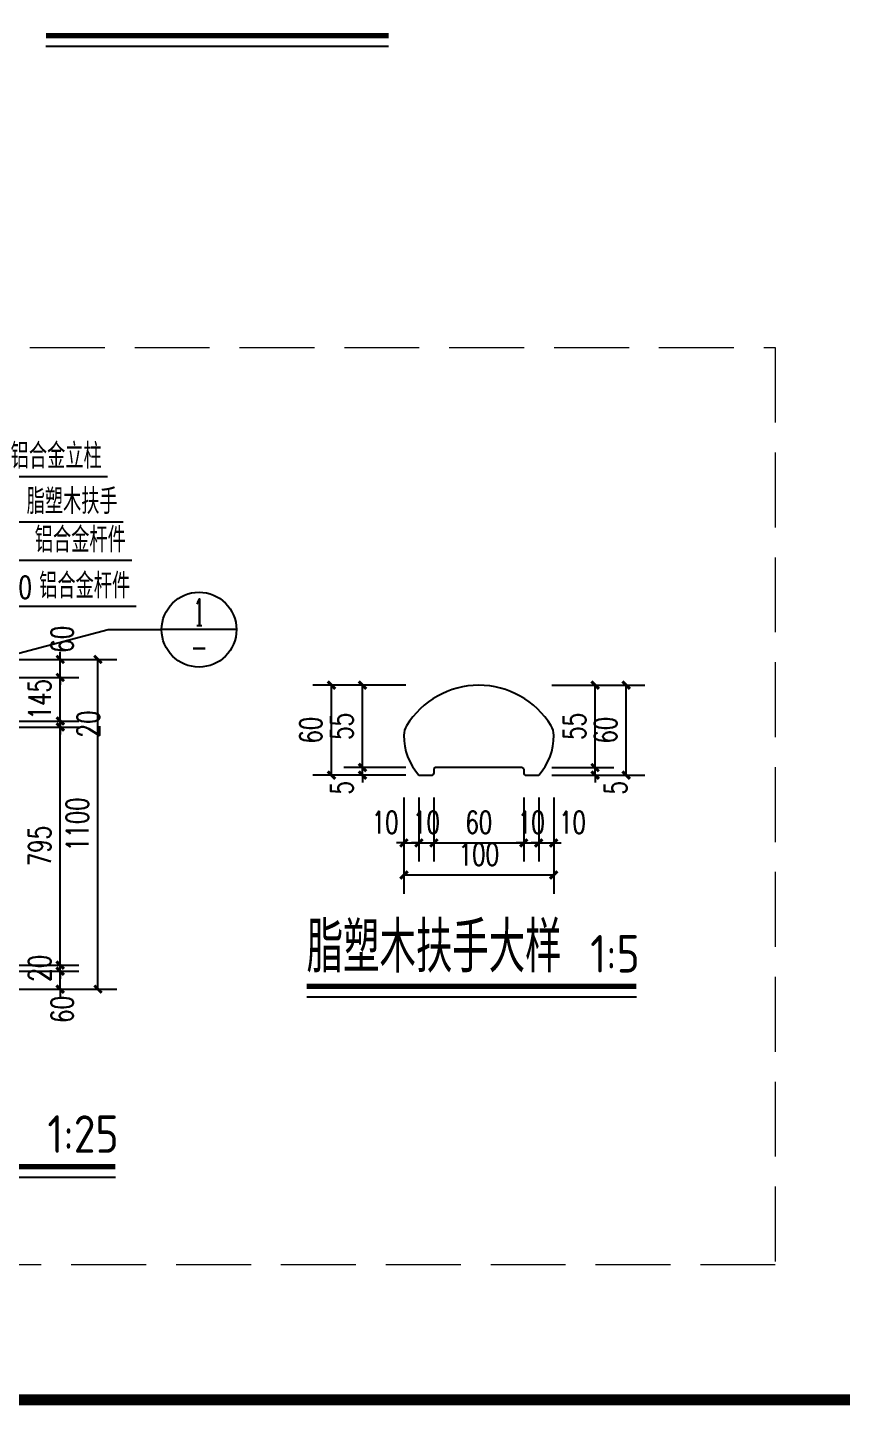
# Model space of a CAD drawing. Extents: x 396092 to 455492, y 17293 to 132793.
# Drawn here: x 401194 to 406628, y 28256 to 37453 of the extents above; entities that cross this region are included whole.
import ezdxf
from ezdxf.enums import TextEntityAlignment as Align

# ---------------------------------------------------------------- set-up
doc = ezdxf.new("R2010")
doc.units = 0
doc.header["$LTSCALE"] = 1000
doc.header["$MEASUREMENT"] = 0
doc.linetypes.add('DASH', pattern=[0.35, 0.25, -0.1])
doc.layers.add('8', color=8, linetype='Continuous', lineweight=9)
for name, color, linetype in [('DIM_IDEN', 3, 'Continuous'), ('DIM_LEAD', 3, 'Continuous'), ('DIM_SYMB', 3, 'Continuous'), ('PUB_DIM', 3, 'Continuous'), ('PUB_TEXT', 7, 'Continuous')]:
    doc.layers.add(name, color=color, linetype=linetype)
doc.styles.add('_TCH_DIM', font='SIMPLEX', dxfattribs={"bigfont": 'GBCBIG'})
doc.styles.add('_TCH_DIM_T3', font='SIMPLEX', dxfattribs={"width": 0.705882, "bigfont": 'GBCBIG'})
doc.styles.add('_TCH_LABEL', font='COMPLEX', dxfattribs={"bigfont": 'GBCBIG'})
doc.styles.get("Standard").update_dxf_attribs({"font": 'gbenor.shx', "bigfont": 'gbcbig.shx'})
doc.dimstyles.new('_TCH_ARCH&&25', dxfattribs={"dimtxt": 74.375, "dimasz": 25, "dimexe": 62.5, "dimexo": 75, "dimgap": 31.5625, "dimtad": 1, "dimdec": 0, "dimzin": 0, "dimdsep": 46, "dimtxsty": '_TCH_DIM_T3', "dimblk": 'ARCHTICK', "dimcen": 0.09, "dimclrt": 7, "dimazin": 2, "dimtfac": 1, "dimtdec": 0, "dimtix": 1, "dimtmove": 2, "dimatfit": 3, "dimfxl": 25, "dimtolj": 1, "dimtzin": 0, "dimarcsym": 0})
doc.dimstyles.new('_TCH_ARCH&&5', dxfattribs={"dimtxt": 14.875, "dimasz": 5, "dimexe": 12.5, "dimexo": 15, "dimgap": 6.3125, "dimtad": 1, "dimdec": 0, "dimzin": 0, "dimdsep": 46, "dimtxsty": '_TCH_DIM_T3', "dimblk": 'ARCHTICK', "dimcen": 0.09, "dimclrt": 7, "dimazin": 2, "dimtfac": 1, "dimtdec": 0, "dimtix": 1, "dimtmove": 2, "dimatfit": 3, "dimfxl": 5, "dimtolj": 1, "dimtzin": 0, "dimarcsym": 0})

# ---------------------------------------------------------------- blocks, each defined once
blk = doc.blocks.new('A$C8d334926')
at = {"const_width": 75}
blk.add_lwpolyline([(-46162, 31573), (-88962, 31573), (-88962, 11573), (-46162, 11573)], close=True, dxfattribs=at)
blk = doc.blocks.new('_ArchTick')
at = {"color": 0, "linetype": 'ByBlock', "const_width": 0.4}
blk.add_lwpolyline([(-0.5, -0.5), (0.5, 0.5)], dxfattribs=at)
blk = doc.blocks.new('*D428')
at = {"layer": 'Defpoints', "color": 0, "transparency": 16777216}
for p in [(-530.15, 145.74), (-520.15, 145.74), (-520.15, 100.46)]:
    blk.add_point(p, dxfattribs=at)
at = {"layer": 'PUB_DIM', "color": 0, "lineweight": -2, "transparency": 16777216}
for p, q in [((-530.15, 130.74), (-530.15, 87.96)), ((-520.15, 130.74), (-520.15, 87.96)), ((-530.15, 100.46), (-535.15, 100.46)), ((-530.15, 100.46), (-520.15, 100.46)), ((-520.15, 100.46), (-515.15, 100.46))]:
    blk.add_line(p, q, dxfattribs=at)
at = {"layer": 'PUB_DIM', "color": 0, "lineweight": -2, "transparency": 16777216, "xscale": 5, "yscale": 5, "zscale": 5}
blk.add_blockref('_ArchTick', (-530.15, 100.46), dxfattribs=at)
at = {"layer": 'PUB_DIM', "color": 0, "lineweight": -2, "transparency": 16777216, "xscale": 5, "yscale": 5, "zscale": 5, "rotation": 180}
blk.add_blockref('_ArchTick', (-520.15, 100.46), dxfattribs=at)
at = {"layer": 'PUB_DIM', "color": 7, "transparency": 16777216, "insert": (-542.65, 114.21), "char_height": 14.875, "attachment_point": 5, "style": '_TCH_DIM_T3'}
blk.add_mtext('\\A1;10', dxfattribs=at)
blk = doc.blocks.new('*D429')
at = {"layer": 'Defpoints', "color": 0, "transparency": 16777216}
for p in [(-520.15, 145.74), (-510.15, 145.74), (-510.15, 100.46)]:
    blk.add_point(p, dxfattribs=at)
at = {"layer": 'PUB_DIM', "color": 0, "lineweight": -2, "transparency": 16777216}
for p, q in [((-520.15, 130.74), (-520.15, 87.96)), ((-510.15, 130.74), (-510.15, 87.96)), ((-520.15, 100.46), (-525.15, 100.46)), ((-520.15, 100.46), (-510.15, 100.46)), ((-510.15, 100.46), (-505.15, 100.46))]:
    blk.add_line(p, q, dxfattribs=at)
at = {"layer": 'PUB_DIM', "color": 0, "lineweight": -2, "transparency": 16777216, "xscale": 5, "yscale": 5, "zscale": 5}
blk.add_blockref('_ArchTick', (-520.15, 100.46), dxfattribs=at)
at = {"layer": 'PUB_DIM', "color": 0, "lineweight": -2, "transparency": 16777216, "xscale": 5, "yscale": 5, "zscale": 5, "rotation": 180}
blk.add_blockref('_ArchTick', (-510.15, 100.46), dxfattribs=at)
at = {"layer": 'PUB_DIM', "color": 7, "transparency": 16777216, "insert": (-515.15, 114.21), "char_height": 14.875, "attachment_point": 5, "style": '_TCH_DIM_T3'}
blk.add_mtext('\\A1;10', dxfattribs=at)
blk = doc.blocks.new('*D430')
at = {"layer": 'Defpoints', "color": 0, "transparency": 16777216}
for p in [(-510.15, 145.74), (-450.15, 145.74), (-450.15, 100.46)]:
    blk.add_point(p, dxfattribs=at)
at = {"layer": 'PUB_DIM', "color": 0, "lineweight": -2, "transparency": 16777216}
for p, q in [((-510.15, 130.74), (-510.15, 87.96)), ((-450.15, 130.74), (-450.15, 87.96)), ((-510.15, 100.46), (-450.15, 100.46))]:
    blk.add_line(p, q, dxfattribs=at)
at = {"layer": 'PUB_DIM', "color": 0, "lineweight": -2, "transparency": 16777216, "xscale": 5, "yscale": 5, "zscale": 5, "rotation": 180}
blk.add_blockref('_ArchTick', (-510.15, 100.46), dxfattribs=at)
at = {"layer": 'PUB_DIM', "color": 0, "lineweight": -2, "transparency": 16777216, "xscale": 5, "yscale": 5, "zscale": 5}
blk.add_blockref('_ArchTick', (-450.15, 100.46), dxfattribs=at)
at = {"layer": 'PUB_DIM', "color": 7, "transparency": 16777216, "insert": (-480.15, 114.21), "char_height": 14.875, "attachment_point": 5, "style": '_TCH_DIM_T3'}
blk.add_mtext('\\A1;60', dxfattribs=at)
blk = doc.blocks.new('*D431')
at = {"layer": 'Defpoints', "color": 0, "transparency": 16777216}
for p in [(-450.15, 145.74), (-440.15, 145.74), (-440.15, 100.46)]:
    blk.add_point(p, dxfattribs=at)
at = {"layer": 'PUB_DIM', "color": 0, "lineweight": -2, "transparency": 16777216}
for p, q in [((-450.15, 130.74), (-450.15, 87.96)), ((-440.15, 130.74), (-440.15, 87.96)), ((-450.15, 100.46), (-455.15, 100.46)), ((-450.15, 100.46), (-440.15, 100.46)), ((-440.15, 100.46), (-435.15, 100.46))]:
    blk.add_line(p, q, dxfattribs=at)
at = {"layer": 'PUB_DIM', "color": 0, "lineweight": -2, "transparency": 16777216, "xscale": 5, "yscale": 5, "zscale": 5}
blk.add_blockref('_ArchTick', (-450.15, 100.46), dxfattribs=at)
at = {"layer": 'PUB_DIM', "color": 0, "lineweight": -2, "transparency": 16777216, "xscale": 5, "yscale": 5, "zscale": 5, "rotation": 180}
blk.add_blockref('_ArchTick', (-440.15, 100.46), dxfattribs=at)
at = {"layer": 'PUB_DIM', "color": 7, "transparency": 16777216, "insert": (-445.15, 114.21), "char_height": 14.875, "attachment_point": 5, "style": '_TCH_DIM_T3'}
blk.add_mtext('\\A1;10', dxfattribs=at)
blk = doc.blocks.new('*D432')
at = {"layer": 'Defpoints', "color": 0, "transparency": 16777216}
for p in [(-440.15, 145.74), (-430.15, 145.74), (-430.15, 100.46)]:
    blk.add_point(p, dxfattribs=at)
at = {"layer": 'PUB_DIM', "color": 0, "lineweight": -2, "transparency": 16777216}
for p, q in [((-440.15, 130.74), (-440.15, 87.96)), ((-430.15, 130.74), (-430.15, 87.96)), ((-440.15, 100.46), (-445.15, 100.46)), ((-440.15, 100.46), (-430.15, 100.46)), ((-430.15, 100.46), (-425.15, 100.46))]:
    blk.add_line(p, q, dxfattribs=at)
at = {"layer": 'PUB_DIM', "color": 0, "lineweight": -2, "transparency": 16777216, "xscale": 5, "yscale": 5, "zscale": 5}
blk.add_blockref('_ArchTick', (-440.15, 100.46), dxfattribs=at)
at = {"layer": 'PUB_DIM', "color": 0, "lineweight": -2, "transparency": 16777216, "xscale": 5, "yscale": 5, "zscale": 5, "rotation": 180}
blk.add_blockref('_ArchTick', (-430.15, 100.46), dxfattribs=at)
at = {"layer": 'PUB_DIM', "color": 7, "transparency": 16777216, "insert": (-417.65, 114.21), "char_height": 14.875, "attachment_point": 5, "style": '_TCH_DIM_T3'}
blk.add_mtext('\\A1;10', dxfattribs=at)
blk = doc.blocks.new('*D433')
at = {"layer": 'Defpoints', "color": 0, "transparency": 16777216}
for p in [(-530.15, 124.35), (-430.15, 124.35), (-430.15, 79.07)]:
    blk.add_point(p, dxfattribs=at)
at = {"layer": 'PUB_DIM', "color": 0, "lineweight": -2, "transparency": 16777216}
for p, q in [((-530.15, 109.35), (-530.15, 66.57)), ((-430.15, 109.35), (-430.15, 66.57)), ((-530.15, 79.07), (-430.15, 79.07))]:
    blk.add_line(p, q, dxfattribs=at)
at = {"layer": 'PUB_DIM', "color": 0, "lineweight": -2, "transparency": 16777216, "xscale": 5, "yscale": 5, "zscale": 5, "rotation": 180}
blk.add_blockref('_ArchTick', (-530.15, 79.07), dxfattribs=at)
at = {"layer": 'PUB_DIM', "color": 0, "lineweight": -2, "transparency": 16777216, "xscale": 5, "yscale": 5, "zscale": 5}
blk.add_blockref('_ArchTick', (-430.15, 79.07), dxfattribs=at)
at = {"layer": 'PUB_DIM', "color": 7, "transparency": 16777216, "insert": (-480.15, 92.82), "char_height": 14.875, "attachment_point": 5, "style": '_TCH_DIM_T3'}
blk.add_mtext('\\A1;100', dxfattribs=at)
blk = doc.blocks.new('*D434')
at = {"layer": 'Defpoints', "color": 0, "transparency": 16777216}
for p in [(-557.81, 150.74), (-513.84, 150.74), (-513.84, 145.74)]:
    blk.add_point(p, dxfattribs=at)
at = {"layer": 'PUB_DIM', "color": 0, "lineweight": -2, "transparency": 16777216}
for p, q in [((-528.84, 150.74), (-570.31, 150.74)), ((-557.81, 150.74), (-557.81, 155.74)), ((-557.81, 145.74), (-557.81, 150.74)), ((-528.84, 145.74), (-570.31, 145.74)), ((-557.81, 145.74), (-557.81, 140.74))]:
    blk.add_line(p, q, dxfattribs=at)
at = {"layer": 'PUB_DIM', "color": 0, "lineweight": -2, "transparency": 16777216, "xscale": 5, "yscale": 5, "zscale": 5}
for p, rotation in [((-557.81, 150.74), 270), ((-557.81, 145.74), 90)]:
    blk.add_blockref('_ArchTick', p, dxfattribs=dict(at, rotation=rotation))
at = {"layer": 'PUB_DIM', "color": 7, "transparency": 16777216, "insert": (-571.56, 137.24), "char_height": 14.875, "attachment_point": 5, "rotation": 90, "style": '_TCH_DIM_T3'}
blk.add_mtext('\\A1;5', dxfattribs=at)
blk = doc.blocks.new('*D435')
at = {"layer": 'Defpoints', "color": 0, "transparency": 16777216}
for p in [(-557.81, 205.74), (-513.84, 205.74), (-513.84, 150.74)]:
    blk.add_point(p, dxfattribs=at)
at = {"layer": 'PUB_DIM', "color": 0, "lineweight": -2, "transparency": 16777216}
for p, q in [((-528.84, 205.74), (-570.31, 205.74)), ((-557.81, 150.74), (-557.81, 205.74)), ((-528.84, 150.74), (-570.31, 150.74))]:
    blk.add_line(p, q, dxfattribs=at)
at = {"layer": 'PUB_DIM', "color": 0, "lineweight": -2, "transparency": 16777216, "xscale": 5, "yscale": 5, "zscale": 5}
for p, rotation in [((-557.81, 205.74), 90), ((-557.81, 150.74), 270)]:
    blk.add_blockref('_ArchTick', p, dxfattribs=dict(at, rotation=rotation))
at = {"layer": 'PUB_DIM', "color": 7, "transparency": 16777216, "insert": (-571.56, 178.24), "char_height": 14.875, "attachment_point": 5, "rotation": 90, "style": '_TCH_DIM_T3'}
blk.add_mtext('\\A1;55', dxfattribs=at)
blk = doc.blocks.new('*D436')
at = {"layer": 'Defpoints', "color": 0, "transparency": 16777216}
for p in [(-578.54, 205.74), (-534.58, 205.74), (-534.58, 145.74)]:
    blk.add_point(p, dxfattribs=at)
at = {"layer": 'PUB_DIM', "color": 0, "lineweight": -2, "transparency": 16777216}
for p, q in [((-549.58, 205.74), (-591.04, 205.74)), ((-578.54, 145.74), (-578.54, 205.74)), ((-549.58, 145.74), (-591.04, 145.74))]:
    blk.add_line(p, q, dxfattribs=at)
at = {"layer": 'PUB_DIM', "color": 0, "lineweight": -2, "transparency": 16777216, "xscale": 5, "yscale": 5, "zscale": 5}
for p, rotation in [((-578.54, 205.74), 90), ((-578.54, 145.74), 270)]:
    blk.add_blockref('_ArchTick', p, dxfattribs=dict(at, rotation=rotation))
at = {"layer": 'PUB_DIM', "color": 7, "transparency": 16777216, "insert": (-592.29, 175.74), "char_height": 14.875, "attachment_point": 5, "rotation": 90, "style": '_TCH_DIM_T3'}
blk.add_mtext('\\A1;60', dxfattribs=at)
blk = doc.blocks.new('*D437')
at = {"layer": 'Defpoints', "color": 0, "transparency": 16777216}
for p in [(-446.46, 150.74), (-402.5, 150.74), (-446.46, 145.74)]:
    blk.add_point(p, dxfattribs=at)
at = {"layer": 'PUB_DIM', "color": 0, "lineweight": -2, "transparency": 16777216}
for p, q in [((-431.46, 150.74), (-390, 150.74)), ((-402.5, 150.74), (-402.5, 155.74)), ((-402.5, 145.74), (-402.5, 150.74)), ((-431.46, 145.74), (-390, 145.74)), ((-402.5, 145.74), (-402.5, 140.74))]:
    blk.add_line(p, q, dxfattribs=at)
at = {"layer": 'PUB_DIM', "color": 0, "lineweight": -2, "transparency": 16777216, "xscale": 5, "yscale": 5, "zscale": 5}
for p, rotation in [((-402.5, 150.74), 270), ((-402.5, 145.74), 90)]:
    blk.add_blockref('_ArchTick', p, dxfattribs=dict(at, rotation=rotation))
at = {"layer": 'PUB_DIM', "color": 7, "transparency": 16777216, "insert": (-388.75, 137.24), "char_height": 14.875, "attachment_point": 5, "rotation": 90, "style": '_TCH_DIM_T3'}
blk.add_mtext('\\A1;5', dxfattribs=at)
blk = doc.blocks.new('*D438')
at = {"layer": 'Defpoints', "color": 0, "transparency": 16777216}
for p in [(-446.46, 205.74), (-402.5, 205.74), (-446.46, 150.74)]:
    blk.add_point(p, dxfattribs=at)
at = {"layer": 'PUB_DIM', "color": 0, "lineweight": -2, "transparency": 16777216}
for p, q in [((-431.46, 205.74), (-390, 205.74)), ((-402.5, 150.74), (-402.5, 205.74)), ((-431.46, 150.74), (-390, 150.74))]:
    blk.add_line(p, q, dxfattribs=at)
at = {"layer": 'PUB_DIM', "color": 0, "lineweight": -2, "transparency": 16777216, "xscale": 5, "yscale": 5, "zscale": 5}
for p, rotation in [((-402.5, 205.74), 90), ((-402.5, 150.74), 270)]:
    blk.add_blockref('_ArchTick', p, dxfattribs=dict(at, rotation=rotation))
at = {"layer": 'PUB_DIM', "color": 7, "transparency": 16777216, "insert": (-416.25, 178.24), "char_height": 14.875, "attachment_point": 5, "rotation": 90, "style": '_TCH_DIM_T3'}
blk.add_mtext('\\A1;55', dxfattribs=at)
blk = doc.blocks.new('*D439')
at = {"layer": 'Defpoints', "color": 0, "transparency": 16777216}
for p in [(-425.73, 205.74), (-381.76, 205.74), (-425.73, 145.74)]:
    blk.add_point(p, dxfattribs=at)
at = {"layer": 'PUB_DIM', "color": 0, "lineweight": -2, "transparency": 16777216}
for p, q in [((-410.73, 205.74), (-369.26, 205.74)), ((-381.76, 145.74), (-381.76, 205.74)), ((-410.73, 145.74), (-369.26, 145.74))]:
    blk.add_line(p, q, dxfattribs=at)
at = {"layer": 'PUB_DIM', "color": 0, "lineweight": -2, "transparency": 16777216, "xscale": 5, "yscale": 5, "zscale": 5}
for p, rotation in [((-381.76, 205.74), 90), ((-381.76, 145.74), 270)]:
    blk.add_blockref('_ArchTick', p, dxfattribs=dict(at, rotation=rotation))
at = {"layer": 'PUB_DIM', "color": 7, "transparency": 16777216, "insert": (-395.51, 175.74), "char_height": 14.875, "attachment_point": 5, "rotation": 90, "style": '_TCH_DIM_T3'}
blk.add_mtext('\\A1;60', dxfattribs=at)
blk = doc.blocks.new('*D447')
at = {"layer": 'Defpoints', "color": 0, "transparency": 16777216}
for p in [(2120.2, 4203.4), (2384.4, 4203.4), (2120.2, 4143.4)]:
    blk.add_point(p, dxfattribs=at)
at = {"layer": 'PUB_DIM', "color": 0, "lineweight": -2, "transparency": 16777216}
for p, q in [((2195.2, 4203.4), (2446.9, 4203.4)), ((2384.4, 4203.4), (2384.4, 4228.4)), ((2384.4, 4143.4), (2384.4, 4203.4)), ((2195.2, 4143.4), (2446.9, 4143.4)), ((2384.4, 4143.4), (2384.4, 4118.4))]:
    blk.add_line(p, q, dxfattribs=at)
at = {"layer": 'PUB_DIM', "color": 0, "lineweight": -2, "transparency": 16777216, "xscale": 25, "yscale": 25, "zscale": 25}
for p, rotation in [((2384.4, 4203.4), 270), ((2384.4, 4143.4), 90)]:
    blk.add_blockref('_ArchTick', p, dxfattribs=dict(at, rotation=rotation))
at = {"layer": 'PUB_DIM', "color": 7, "transparency": 16777216, "insert": (2390.7, 4270.9), "char_height": 74.38, "attachment_point": 5, "rotation": 90, "style": '_TCH_DIM_T3'}
blk.add_mtext('\\A1;60', dxfattribs=at)
blk = doc.blocks.new('*D448')
at = {"layer": 'Defpoints', "color": 0, "transparency": 16777216}
for p in [(2120.2, 4143.4), (2384.4, 4143.4), (2120.2, 3998)]:
    blk.add_point(p, dxfattribs=at)
at = {"layer": 'PUB_DIM', "color": 0, "lineweight": -2, "transparency": 16777216}
for p, q in [((2195.2, 4143.4), (2446.9, 4143.4)), ((2384.4, 4143.4), (2384.4, 4168.4)), ((2384.4, 3998), (2384.4, 4143.4)), ((2195.2, 3998), (2446.9, 3998)), ((2384.4, 3998), (2384.4, 3973))]:
    blk.add_line(p, q, dxfattribs=at)
at = {"layer": 'PUB_DIM', "color": 0, "lineweight": -2, "transparency": 16777216, "xscale": 25, "yscale": 25, "zscale": 25}
for p, rotation in [((2384.4, 4143.4), 270), ((2384.4, 3998), 90)]:
    blk.add_blockref('_ArchTick', p, dxfattribs=dict(at, rotation=rotation))
at = {"layer": 'PUB_DIM', "color": 7, "transparency": 16777216, "insert": (2315.7, 4070.7), "char_height": 74.38, "attachment_point": 5, "rotation": 90, "style": '_TCH_DIM_T3'}
blk.add_mtext('\\A1;145', dxfattribs=at)
blk = doc.blocks.new('*D449')
at = {"layer": 'Defpoints', "color": 0, "transparency": 16777216}
for p in [(2120.2, 3998), (2120.2, 3978), (2384.4, 3998)]:
    blk.add_point(p, dxfattribs=at)
at = {"layer": 'PUB_DIM', "color": 0, "lineweight": -2, "transparency": 16777216}
for p, q in [((2384.4, 3998), (2384.4, 4023)), ((2195.2, 3998), (2446.9, 3998)), ((2195.2, 3978), (2446.9, 3978)), ((2384.4, 3978), (2384.4, 3998)), ((2384.4, 3978), (2384.4, 3953))]:
    blk.add_line(p, q, dxfattribs=at)
at = {"layer": 'PUB_DIM', "color": 0, "lineweight": -2, "transparency": 16777216, "xscale": 25, "yscale": 25, "zscale": 25}
for p, rotation in [((2384.4, 3998), 270), ((2384.4, 3978), 90)]:
    blk.add_blockref('_ArchTick', p, dxfattribs=dict(at, rotation=rotation))
at = {"layer": 'PUB_DIM', "color": 7, "transparency": 16777216, "insert": (2478.2, 3988), "char_height": 74.38, "attachment_point": 5, "rotation": 90, "style": '_TCH_DIM_T3'}
blk.add_mtext('\\A1;20', dxfattribs=at)
blk = doc.blocks.new('*D450')
at = {"layer": 'Defpoints', "color": 0, "transparency": 16777216}
for p in [(2120.2, 3978), (2384.4, 3978), (2120.2, 3183)]:
    blk.add_point(p, dxfattribs=at)
at = {"layer": 'PUB_DIM', "color": 0, "lineweight": -2, "transparency": 16777216}
for p, q in [((2195.2, 3978), (2446.9, 3978)), ((2384.4, 3183), (2384.4, 3978)), ((2195.2, 3183), (2446.9, 3183))]:
    blk.add_line(p, q, dxfattribs=at)
at = {"layer": 'PUB_DIM', "color": 0, "lineweight": -2, "transparency": 16777216, "xscale": 25, "yscale": 25, "zscale": 25}
for p, rotation in [((2384.4, 3978), 90), ((2384.4, 3183), 270)]:
    blk.add_blockref('_ArchTick', p, dxfattribs=dict(at, rotation=rotation))
at = {"layer": 'PUB_DIM', "color": 7, "transparency": 16777216, "insert": (2315.7, 3580.5), "char_height": 74.38, "attachment_point": 5, "rotation": 90, "style": '_TCH_DIM_T3'}
blk.add_mtext('\\A1;795', dxfattribs=at)
blk = doc.blocks.new('*D451')
at = {"layer": 'Defpoints', "color": 0, "transparency": 16777216}
for p in [(2120.2, 3183), (2384.4, 3183), (2120.2, 3163)]:
    blk.add_point(p, dxfattribs=at)
at = {"layer": 'PUB_DIM', "color": 0, "lineweight": -2, "transparency": 16777216}
for p, q in [((2195.2, 3183), (2446.9, 3183)), ((2384.4, 3183), (2384.4, 3208)), ((2384.4, 3163), (2384.4, 3183)), ((2195.2, 3163), (2446.9, 3163)), ((2384.4, 3163), (2384.4, 3138))]:
    blk.add_line(p, q, dxfattribs=at)
at = {"layer": 'PUB_DIM', "color": 0, "lineweight": -2, "transparency": 16777216, "xscale": 25, "yscale": 25, "zscale": 25}
for p, rotation in [((2384.4, 3183), 270), ((2384.4, 3163), 90)]:
    blk.add_blockref('_ArchTick', p, dxfattribs=dict(at, rotation=rotation))
at = {"layer": 'PUB_DIM', "color": 7, "transparency": 16777216, "insert": (2315.7, 3173), "char_height": 74.38, "attachment_point": 5, "rotation": 90, "style": '_TCH_DIM_T3'}
blk.add_mtext('\\A1;20', dxfattribs=at)
blk = doc.blocks.new('*D452')
at = {"layer": 'Defpoints', "color": 0, "transparency": 16777216}
for p in [(2120.2, 3163), (2384.4, 3163), (2120.2, 3103)]:
    blk.add_point(p, dxfattribs=at)
at = {"layer": 'PUB_DIM', "color": 0, "lineweight": -2, "transparency": 16777216}
for p, q in [((2384.4, 3163), (2384.4, 3188)), ((2195.2, 3163), (2446.9, 3163)), ((2384.4, 3103), (2384.4, 3163)), ((2195.2, 3103), (2446.9, 3103)), ((2384.4, 3103), (2384.4, 3078))]:
    blk.add_line(p, q, dxfattribs=at)
at = {"layer": 'PUB_DIM', "color": 0, "lineweight": -2, "transparency": 16777216, "xscale": 25, "yscale": 25, "zscale": 25}
for p, rotation in [((2384.4, 3163), 270), ((2384.4, 3103), 90)]:
    blk.add_blockref('_ArchTick', p, dxfattribs=dict(at, rotation=rotation))
at = {"layer": 'PUB_DIM', "color": 7, "transparency": 16777216, "insert": (2390.7, 3035.5), "char_height": 74.38, "attachment_point": 5, "rotation": 90, "style": '_TCH_DIM_T3'}
blk.add_mtext('\\A1;60', dxfattribs=at)
blk = doc.blocks.new('*D453')
at = {"layer": 'Defpoints', "color": 0, "transparency": 16777216}
for p in [(2246.1, 4203.4), (2510.3, 4203.4), (2246.1, 3103)]:
    blk.add_point(p, dxfattribs=at)
at = {"layer": 'PUB_DIM', "color": 0, "lineweight": -2, "transparency": 16777216}
for p, q in [((2321.1, 4203.4), (2572.8, 4203.4)), ((2510.3, 3103), (2510.3, 4203.4)), ((2321.1, 3103), (2572.8, 3103))]:
    blk.add_line(p, q, dxfattribs=at)
at = {"layer": 'PUB_DIM', "color": 0, "lineweight": -2, "transparency": 16777216, "xscale": 25, "yscale": 25, "zscale": 25}
for p, rotation in [((2510.3, 4203.4), 90), ((2510.3, 3103), 270)]:
    blk.add_blockref('_ArchTick', p, dxfattribs=dict(at, rotation=rotation))
at = {"layer": 'PUB_DIM', "color": 7, "transparency": 16777216, "insert": (2441.6, 3653.2), "char_height": 74.38, "attachment_point": 5, "rotation": 90, "style": '_TCH_DIM_T3'}
blk.add_mtext('\\A1;1100', dxfattribs=at)
blk = doc.blocks.new('A$Cfc22d3cd')
for p, q in [((-450.15, 149.74), (-450.15, 146.74)), ((-520.15, 145.74), (-511.15, 145.74)), ((-449.15, 145.74), (-440.15, 145.74))]:
    blk.add_line(p, q)
blk.add_lwpolyline([(-451.15, 150.74), (-509.15, 150.74, 0.414214), (-510.15, 149.74), (-510.15, 146.74)], format="xyb")
for centre, radius, start, end in [((-479.79, 148.47), 57.27, 90.35981, 148.13162), ((-480.51, 148.47), 57.27, 31.86838, 89.64019), ((-516.8, 172.14), 13.35, 150.5413, 179.19745), ((-443.5, 172.14), 13.35, 0.80255, 29.4587), ((-491.53, 171.68), 38.63, 179.03395, 222.18569), ((-468.77, 171.68), 38.63, 317.81431, 0.96605), ((-451.15, 149.74), 1, 0, 90), ((-511.15, 146.74), 1, 270, 0), ((-449.15, 146.74), 1, 180, 270)]:
    blk.add_arc(centre, radius, start, end)
at = {"layer": 'DIM_SYMB', "const_width": 3.5}
blk.add_lwpolyline([(-595.08, 4.74), (-374.92, 4.74)], dxfattribs=at)
at = {"layer": 'DIM_SYMB'}
blk.add_lwpolyline([(-595.08, -2.26), (-374.92, -2.26)], dxfattribs=at)
at = {"layer": 'PUB_TEXT'}
for s, height, p in [('脂塑木扶手大样', 33.759, (-595.08, 13.97)), ('1:5', 25, (-405.79, 13.97))]:
    blk.add_text(s, height=height, dxfattribs=at).set_placement(p)
at = {"layer": 'PUB_DIM'}
for p1, p2, distance, picture, middle in [((-534.58, 145.74), (-534.58, 205.74), 43.97, '*D436', (-592.29, 175.74)), ((-513.84, 150.74), (-513.84, 205.74), 43.97, '*D435', (-571.56, 178.24)), ((-446.46, 150.74), (-446.46, 205.74), -43.97, '*D438', (-416.25, 178.24)), ((-425.73, 145.74), (-425.73, 205.74), -43.97, '*D439', (-395.51, 175.74)), ((-520.15, 145.74), (-510.15, 145.74), -45.28, '*D429', (-515.15, 114.21)), ((-510.15, 145.74), (-450.15, 145.74), -45.28, '*D430', (-480.15, 114.21)), ((-450.15, 145.74), (-440.15, 145.74), -45.28, '*D431', (-445.15, 114.21)), ((-530.15, 124.35), (-430.15, 124.35), -45.28, '*D433', (-480.15, 92.82))]:
    dim = blk.add_aligned_dim(p1=p1, p2=p2, distance=distance, dimstyle='_TCH_ARCH&&5', dxfattribs=at)
    dim.commit()
    dim.dimension.update_dxf_attribs({"geometry": picture, "text_midpoint": middle})
for base, p1, p2, angle, picture, middle in [((-557.81, 150.74), (-513.84, 145.74), (-513.84, 150.74), 90, '*D434', (-571.56, 137.24)), ((-402.5, 150.74), (-446.46, 145.74), (-446.46, 150.74), 90, '*D437', (-388.75, 137.24)), ((-520.15, 100.46), (-530.15, 145.74), (-520.15, 145.74), 0, '*D428', (-542.65, 114.21)), ((-430.15, 100.46), (-440.15, 145.74), (-430.15, 145.74), 0, '*D432', (-417.65, 114.21))]:
    dim = blk.add_linear_dim(base=base, p1=p1, p2=p2, angle=angle, dimstyle='_TCH_ARCH&&5', dxfattribs=at)
    dim.commit()
    dim.dimension.update_dxf_attribs({"geometry": picture, "text_midpoint": middle, "dimtype": 161})
blk = doc.blocks.new('A$Cdfea7f66')
at = {"layer": '8', "linetype": 'DASH'}
blk.add_lwpolyline([(882.9, 5244.1), (4771.1, 5244.1), (4771.1, 2183.4), (882.9, 2183.4)], close=True, dxfattribs=at)
at = {"layer": 'DIM_IDEN'}
for p, q in [((2024.3, 4165.9), (2544.6, 4303)), ((2544.6, 4303), (2722.7, 4303)), ((2972.7, 4303), (2722.7, 4303))]:
    blk.add_line(p, q, dxfattribs=at)
blk.add_circle((2847.7, 4303), 125, dxfattribs=at)
at = {"layer": 'DIM_LEAD'}
for p, q in [((1931, 4814.1), (2542.1, 4814.1)), ((1978.3, 4662.4), (2594.4, 4662.4)), ((2038.3, 4534.3), (2623.5, 4534.3)), ((2051.4, 4380.9), (2638.1, 4380.9))]:
    blk.add_line(p, q, dxfattribs=at)
at = {"layer": 'DIM_SYMB', "const_width": 17.5}
blk.add_lwpolyline([(1530.7, 2510.8), (2568.5, 2510.8)], dxfattribs=at)
at = {"layer": 'DIM_SYMB'}
blk.add_lwpolyline([(1530.7, 2475.8), (2568.5, 2475.8)], dxfattribs=at)
at = {"xscale": 5, "yscale": 5, "zscale": 5}
blk.add_blockref('A$Cfc22d3cd', (6182.3, 3088.8), dxfattribs=at)
at = {"layer": 'PUB_TEXT', "style": '_TCH_DIM'}
for s, p in [('铝合金立柱', (2218.9, 4840.4)), ('脂塑木扶手', (2272.2, 4688.7)), ('铝合金杆件', (2299.3, 4560.5)), ('铝合金杆件', (2314, 4407.1))]:
    blk.add_text(s, height=84.4, dxfattribs=at).set_placement(p)
at = {"layer": 'PUB_TEXT', "style": '_TCH_DIM', "width": 0.705882}
blk.add_text('20*40', height=74.38, dxfattribs=at).set_placement((2074, 4407.1))
at = {"layer": 'PUB_TEXT', "style": '_TCH_LABEL'}
blk.add_text('1', height=89.2, dxfattribs=at).set_placement((2828.6, 4316.7), (2866.8, 4316.7), align=Align.FIT)
at = {"layer": 'PUB_TEXT', "style": '_TCH_LABEL', "width": 0.777778}
blk.add_text('-', height=87, dxfattribs=at).set_placement((2818.7, 4202.2), (2876.7, 4202.2), align=Align.FIT)
at = {"layer": 'PUB_TEXT'}
blk.add_text('1:25', height=125, dxfattribs=at).set_placement((2341.3, 2557))
at = {"layer": 'PUB_DIM'}
for base, p1, p2, picture, middle in [((2384.4, 4203.4), (2120.2, 4143.4), (2120.2, 4203.4), '*D447', (2390.7, 4270.9)), ((2384.4, 3998), (2120.2, 3978), (2120.2, 3998), '*D449', (2478.2, 3988)), ((2384.4, 3163), (2120.2, 3103), (2120.2, 3163), '*D452', (2390.7, 3035.5))]:
    dim = blk.add_linear_dim(base=base, p1=p1, p2=p2, angle=90, dimstyle='_TCH_ARCH&&25', dxfattribs=at)
    dim.commit()
    dim.dimension.update_dxf_attribs({"geometry": picture, "text_midpoint": middle, "dimtype": 161})
for p1, p2, picture, middle in [((2246.1, 3103), (2246.1, 4203.4), '*D453', (2441.6, 3653.2)), ((2120.2, 3998), (2120.2, 4143.4), '*D448', (2315.7, 4070.7)), ((2120.2, 3183), (2120.2, 3978), '*D450', (2315.7, 3580.5)), ((2120.2, 3163), (2120.2, 3183), '*D451', (2315.7, 3173))]:
    dim = blk.add_aligned_dim(p1=p1, p2=p2, distance=-264.3, dimstyle='_TCH_ARCH&&25', dxfattribs=at)
    dim.commit()
    dim.dimension.update_dxf_attribs({"geometry": picture, "text_midpoint": middle})

msp = doc.modelspace()

# ---------------------------------------------------------------- linework, layer by layer
at = {"layer": 'DIM_SYMB', "const_width": 35}
msp.add_lwpolyline([(401316.9, 37398.7), (403603.8, 37398.7)], dxfattribs=at)
at = {"layer": 'DIM_SYMB'}
msp.add_lwpolyline([(401316.9, 37328.7), (403603.8, 37328.7)], dxfattribs=at)

# ---------------------------------------------------------------- block references
msp.add_blockref('A$C8d334926', (486304.3, 16720.3))
at = {"xscale": 2, "yscale": 2, "zscale": 2}
msp.add_blockref('A$Cdfea7f66', (396643.7, 24828.1), dxfattribs=at)

doc.saveas('drawing.dxf')
